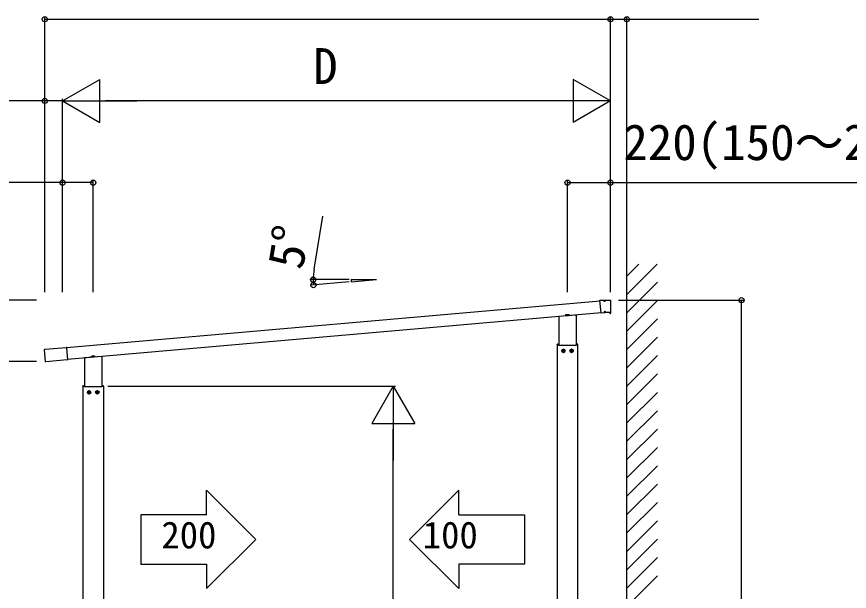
# Model space of a CAD drawing. Units: millimetres, scale not verified. Extents: x -1050 to 1050, y -1566 to 1557.
# Drawn here: x 260.3 to 667.9, y 910.8 to 1192.3 of the extents above; entities that cross this region are included whole.
import ezdxf
from ezdxf.enums import TextEntityAlignment as Align

# ---------------------------------------------------------------- set-up
doc = ezdxf.new("R2010")
doc.units = ezdxf.units.MM
doc.header["$LTSCALE"] = 8
for name, color, linetype in [('0-1_USER1', 3, 'Continuous'), ('0-3_YKK_12', 2, 'Continuous'), ('0-5_YKK_A1', 4, 'Continuous'), ('0-6_YKK_D', 6, 'Continuous')]:
    doc.layers.add(name, color=color, linetype=linetype)
doc.styles.add('ＭＳ ゴシック', font='')
doc.styles.get('ＭＳ ゴシック').set_extended_font_data('MS Gothic')

msp = doc.modelspace()

# ---------------------------------------------------------------- linework, layer by layer
at = {"layer": '0-1_USER1'}
for p, q in [((353.278, 960.364), (377.381, 936.261)), ((353.278, 948.313), (353.278, 960.364)), ((476.701, 960.364), (452.598, 936.261)), ((476.701, 948.313), (476.701, 960.364)), ((353.278, 912.158), (377.381, 936.261)), ((476.701, 912.158), (452.598, 936.261)), ((353.278, 924.21), (353.278, 912.158)), ((476.701, 924.21), (476.701, 912.158))]:
    msp.add_line(p, q, dxfattribs=at)
for points in [[(353.278, 948.313), (321.14, 948.313), (321.14, 924.21), (353.278, 924.21)], [(476.701, 948.313), (508.839, 948.313), (508.839, 924.21), (476.701, 924.21)]]:
    msp.add_lwpolyline(points, dxfattribs=at)
at = {"layer": '0-3_YKK_12'}
msp.add_line((547.29, 1051.491), (547.286, 1051.491), dxfattribs=at)
at = {"layer": '0-5_YKK_A1'}
for p, q in [((558.94, 1065.139), (564.798, 1070.997)), ((558.94, 1056.158), (573.778, 1070.997)), ((558.94, 752.611), (558.94, 1070.997)), ((424.117, 1062.423), (436.405, 1063.498)), ((424.117, 1063.498), (436.45, 1063.498)), ((424.117, 1063.498), (424.117, 1062.423)), ((558.94, 1047.178), (573.94, 1062.178)), ((545.86, 1052.922), (284.794, 1030.082)), ((546.357, 1047.244), (545.825, 1053.321)), ((545.916, 1053.429), (546.858, 1053.511)), ((546.867, 1053.512), (550.937, 1053.512)), ((551.037, 1053.412), (551.037, 1047.012)), ((558.94, 1038.198), (573.94, 1053.198)), ((285.282, 1024.553), (546.344, 1047.393)), ((525.72, 1045.589), (534.16, 1046.327)), ((529.511, 1046.252), (529.452, 1046.211)), ((529.48, 1045.898), (529.452, 1046.211)), ((530.308, 1046.322), (529.511, 1046.252)), ((529.71, 1045.918), (529.682, 1046.231)), ((530.17, 1045.959), (530.142, 1046.272)), ((530.308, 1046.322), (530.372, 1046.292)), ((530.785, 1046.032), (530.745, 1046.481)), ((534.16, 1046.327), (534.16, 1031.388)), ((546.465, 1047.153), (548.276, 1047.311)), ((550.587, 1047.312), (548.285, 1047.312)), ((550.687, 1047.012), (550.687, 1047.212)), ((550.787, 1046.912), (550.937, 1046.912)), ((558.94, 1029.218), (573.94, 1044.218)), ((558.94, 1020.237), (573.94, 1035.237)), ((524.89, 1031.608), (524.899, 1031.764)), ((524.989, 1031.608), (524.89, 1031.608)), ((524.94, 1031.608), (524.94, 821.799)), ((524.94, 1031.608), (525.72, 1031.608)), ((524.989, 1031.608), (525.91, 1031.608)), ((524.999, 1031.858), (525.721, 1031.858)), ((534.89, 1031.608), (533.97, 1031.608)), ((534.88, 1031.858), (534.158, 1031.858)), ((534.16, 1031.608), (534.94, 1031.608)), ((534.89, 1031.608), (534.99, 1031.608)), ((534.94, 821.799), (534.94, 1031.608)), ((534.99, 1031.608), (534.98, 1031.764)), ((274.395, 1023.47), (273.904, 1029.079)), ((274.15, 1029.371), (284.51, 1030.278)), ((284.803, 1030.032), (285.293, 1024.424)), ((526.99, 1028.6), (528.89, 1028.6)), ((527.94, 1027.65), (527.94, 1029.55)), ((530.996, 1028.612), (532.896, 1028.612)), ((531.946, 1027.662), (531.946, 1029.562)), ((285.048, 1024.131), (274.687, 1023.225)), ((293.584, 1025.28), (302.024, 1026.018)), ((297.375, 1025.943), (297.316, 1025.902)), ((297.344, 1025.589), (297.316, 1025.902)), ((298.172, 1026.013), (297.375, 1025.943)), ((297.574, 1025.609), (297.547, 1025.922)), ((298.034, 1025.65), (298.007, 1025.963)), ((298.172, 1026.013), (298.237, 1025.983)), ((298.649, 1025.723), (298.61, 1026.172)), ((302.024, 1026.018), (302.024, 1011.079)), ((558.94, 1011.257), (573.94, 1026.257)), ((558.94, 1002.277), (573.94, 1017.277)), ((292.754, 1011.299), (292.764, 1011.455)), ((292.854, 1011.299), (292.754, 1011.299)), ((292.804, 1011.299), (293.584, 1011.299)), ((292.854, 1011.299), (293.774, 1011.299)), ((292.863, 1011.549), (293.586, 1011.549)), ((302.754, 1011.299), (301.834, 1011.299)), ((302.745, 1011.549), (302.022, 1011.549)), ((302.754, 1011.299), (302.854, 1011.299)), ((302.854, 1011.299), (302.844, 1011.455)), ((294.854, 1008.291), (296.754, 1008.291)), ((295.804, 1007.341), (295.804, 1009.241)), ((298.861, 1008.303), (300.761, 1008.303)), ((299.811, 1007.353), (299.811, 1009.253)), ((558.94, 993.297), (573.94, 1008.297)), ((558.94, 984.316), (573.94, 999.316)), ((558.94, 975.336), (573.94, 990.336)), ((558.94, 966.356), (573.94, 981.356)), ((558.94, 957.376), (573.94, 972.376)), ((558.94, 948.395), (573.94, 963.395)), ((558.94, 939.415), (573.94, 954.415)), ((558.94, 930.435), (573.94, 945.435)), ((558.94, 921.455), (573.94, 936.455)), ((558.94, 912.474), (573.94, 927.474)), ((558.94, 903.494), (573.94, 918.494))]:
    msp.add_line(p, q, dxfattribs=at)
for points in [[(525.72, 1045.589), (525.72, 1031.388), (534.16, 1031.388)], [(529.091, 1045.884), (529.052, 1046.331), (530.745, 1046.481)], [(529.48, 1045.898), (530.4, 1045.979), (530.372, 1046.292)], [(293.584, 1025.28), (293.584, 1011.079), (302.024, 1011.079)], [(296.956, 1025.575), (296.916, 1026.022), (298.61, 1026.172)], [(297.344, 1025.589), (298.264, 1025.67), (298.237, 1025.983)], [(292.804, 1011.299), (292.804, 1010.999), (292.804, 821.799)], [(302.024, 1011.299), (302.804, 1011.299), (302.804, 1010.999), (302.804, 821.799)]]:
    msp.add_lwpolyline(points, dxfattribs=at)
for points in [[(527.94, 1029.351), (527.29, 1028.976), (527.29, 1028.225), (527.94, 1027.85), (528.59, 1028.225), (528.59, 1028.976)], [(531.946, 1029.363), (531.296, 1028.987), (531.296, 1028.237), (531.946, 1027.862), (532.596, 1028.237), (532.596, 1028.987)], [(295.804, 1009.042), (295.154, 1008.666), (295.154, 1007.916), (295.804, 1007.541), (296.454, 1007.916), (296.454, 1008.666)], [(299.811, 1009.054), (299.161, 1008.678), (299.161, 1007.928), (299.811, 1007.552), (300.461, 1007.928), (300.461, 1008.678)]]:
    msp.add_lwpolyline(points, close=True, dxfattribs=at)
for centre, radius in [((548.015, 1052.96), 0.225), ((548.269, 1047.762), 0.225), ((527.94, 1028.6), 0.85), ((527.94, 1028.6), 0.65), ((531.946, 1028.612), 0.85), ((531.946, 1028.612), 0.65), ((295.804, 1008.291), 0.85), ((295.804, 1008.291), 0.65), ((299.811, 1008.303), 0.85), ((299.811, 1008.303), 0.65)]:
    msp.add_circle(centre, radius, dxfattribs=at)
for centre, radius, start, end in [((545.925, 1053.329), 0.1, 95, 185), ((546.867, 1053.412), 0.1, 90, 95), ((550.937, 1053.412), 0.1, 0, 90), ((529.582, 1046.053), 0.204, 60.65946, 129.42796), ((529.976, 1045.526), 0.764, 77.45576, 112.63166), ((530.272, 1046.114), 0.204, 60.65946, 129.42796), ((546.457, 1047.253), 0.1, 185, 275), ((548.285, 1047.212), 0.1, 90, 95), ((550.587, 1047.212), 0.1, 0, 90), ((550.787, 1047.012), 0.1, 180, 270), ((550.937, 1047.012), 0.1, 270, 0), ((524.999, 1031.758), 0.1, 90, 176.5), ((534.88, 1031.758), 0.1, 3.5, 90), ((274.173, 1029.102), 0.27, 95, 185), ((284.534, 1030.009), 0.27, 5, 95), ((527.94, 1028.6), 0.705, 157.21814, 202.78186), ((527.94, 1028.6), 0.705, 97.21814, 142.78186), ((527.94, 1028.6), 0.705, 217.21814, 262.78186), ((527.94, 1028.6), 0.705, 37.21814, 82.78186), ((527.94, 1028.6), 0.705, 277.21814, 322.78186), ((527.94, 1028.6), 0.705, 337.21814, 22.78186), ((531.946, 1028.612), 0.705, 157.21814, 202.78186), ((531.946, 1028.612), 0.705, 97.21814, 142.78186), ((531.946, 1028.612), 0.705, 217.21814, 262.78186), ((531.946, 1028.612), 0.705, 37.21814, 82.78186), ((531.946, 1028.612), 0.705, 277.21814, 322.78186), ((531.946, 1028.612), 0.705, 337.21814, 22.78186), ((274.664, 1023.494), 0.27, 185, 275), ((285.024, 1024.4), 0.27, 275, 5), ((297.446, 1025.744), 0.204, 60.65946, 129.42796), ((297.841, 1025.217), 0.764, 77.45576, 112.63166), ((298.136, 1025.805), 0.204, 60.65946, 129.42796), ((292.863, 1011.449), 0.1, 90, 176.5), ((302.745, 1011.449), 0.1, 3.5, 90), ((295.804, 1008.291), 0.705, 157.21814, 202.78186), ((295.804, 1008.291), 0.705, 97.21814, 142.78186), ((295.804, 1008.291), 0.705, 217.21814, 262.78186), ((295.804, 1008.291), 0.705, 37.21814, 82.78186), ((295.804, 1008.291), 0.705, 277.21814, 322.78186), ((295.804, 1008.291), 0.705, 337.21814, 22.78186), ((299.811, 1008.303), 0.705, 157.21814, 202.78186), ((299.811, 1008.303), 0.705, 97.21814, 142.78186), ((299.811, 1008.303), 0.705, 217.21814, 262.78186), ((299.811, 1008.303), 0.705, 37.21814, 82.78186), ((299.811, 1008.303), 0.705, 277.21814, 322.78186), ((299.811, 1008.303), 0.705, 337.21814, 22.78186)]:
    msp.add_arc(centre, radius, start, end, dxfattribs=at)
at = {"layer": '0-6_YKK_D'}
for p, q in [((274.123, 1057.412), (274.123, 1191.997)), ((274.123, 1190.997), (550.94, 1190.997)), ((550.94, 1057.412), (550.94, 1191.997)), ((550.94, 1057.412), (550.94, 1191.997)), ((558.94, 1057.412), (558.94, 1191.997)), ((282.804, 1150.997), (300.99, 1161.497)), ((300.99, 1140.497), (300.99, 1161.497)), ((550.94, 1150.997), (532.753, 1161.497)), ((532.753, 1161.497), (532.753, 1140.497)), ((274.123, 1057.412), (274.123, 1151.997)), ((282.804, 1057.412), (282.804, 1151.997)), ((282.804, 1057.412), (282.804, 1151.997)), ((282.804, 1150.997), (300.99, 1140.497)), ((282.804, 1150.997), (319.177, 1150.997)), ((529.94, 1150.997), (303.804, 1150.997)), ((550.94, 1150.997), (514.566, 1150.997)), ((550.94, 1150.997), (532.753, 1140.497)), ((550.94, 1057.412), (550.94, 1151.997)), ((282.804, 1057.412), (282.804, 1111.997)), ((297.804, 1057.412), (297.804, 1111.997)), ((529.94, 1057.412), (529.94, 1111.997)), ((550.94, 1057.412), (550.94, 1111.997)), ((405.91, 1068.581), (410.246, 1094.596)), ((423.117, 1063.498), (404.489, 1063.498)), ((423.121, 1062.336), (404.611, 1060.717)), ((270.004, 1053.41), (182.704, 1053.41)), ((554.937, 1053.41), (616.108, 1053.41)), ((615.108, 751.199), (615.108, 1053.41)), ((270.004, 1023.444), (182.704, 1023.444)), ((270.004, 1023.444), (182.704, 1023.444)), ((304.894, 1011.299), (445.688, 1011.299)), ((444.688, 1011.299), (434.188, 993.112)), ((444.688, 1011.299), (455.188, 993.112)), ((444.688, 1011.299), (444.688, 974.926)), ((434.188, 993.112), (455.188, 993.112)), ((444.688, 772.299), (444.688, 990.299))]:
    msp.add_line(p, q, dxfattribs=at)
for points in [[(550.94, 1190.997), (558.94, 1190.997), (623.63, 1190.997)], [(282.804, 1150.997), (274.123, 1150.997), (245.296, 1150.997)], [(297.804, 1110.997), (282.804, 1110.997), (63.477, 1110.997)], [(529.94, 1110.997), (550.94, 1110.997), (772.176, 1110.997)]]:
    msp.add_lwpolyline(points, dxfattribs=at)
for centre in [(274.123, 1190.997), (550.94, 1190.997), (550.94, 1190.997), (558.94, 1190.997), (274.123, 1150.997), (282.804, 1110.997), (297.804, 1110.997), (529.94, 1110.997), (550.94, 1110.997), (405.489, 1063.498), (405.607, 1060.804), (615.108, 1053.41)]:
    msp.add_circle(centre, 1.275, dxfattribs=at)
for start, end in [(170.53743, 180), (180, 185)]:
    msp.add_arc((436.405, 1063.498), 30.916, start, end, dxfattribs=at)

# ---------------------------------------------------------------- texts
at = {"layer": '0-1_USER1', "style": 'ＭＳ ゴシック'}
for s, p in [('200', (331.194, 927.906)), ('100', (459.103, 927.906))]:
    msp.add_text(s, height=13.2, dxfattribs=at).set_placement(p, align=Align.BOTTOM_LEFT)
at = {"layer": '0-6_YKK_D', "style": 'ＭＳ ゴシック'}
for s, p in [('D', (405.485, 1153.997)), ('220(150～250)', (557.267, 1116.724))]:
    msp.add_text(s, height=17.6, dxfattribs=at).set_placement(p, align=Align.BOTTOM_LEFT)
msp.add_text('5°', height=17.6, rotation=80.537, dxfattribs=at).set_placement((405.54, 1066.943), align=Align.BOTTOM_LEFT)

doc.saveas('drawing.dxf')
